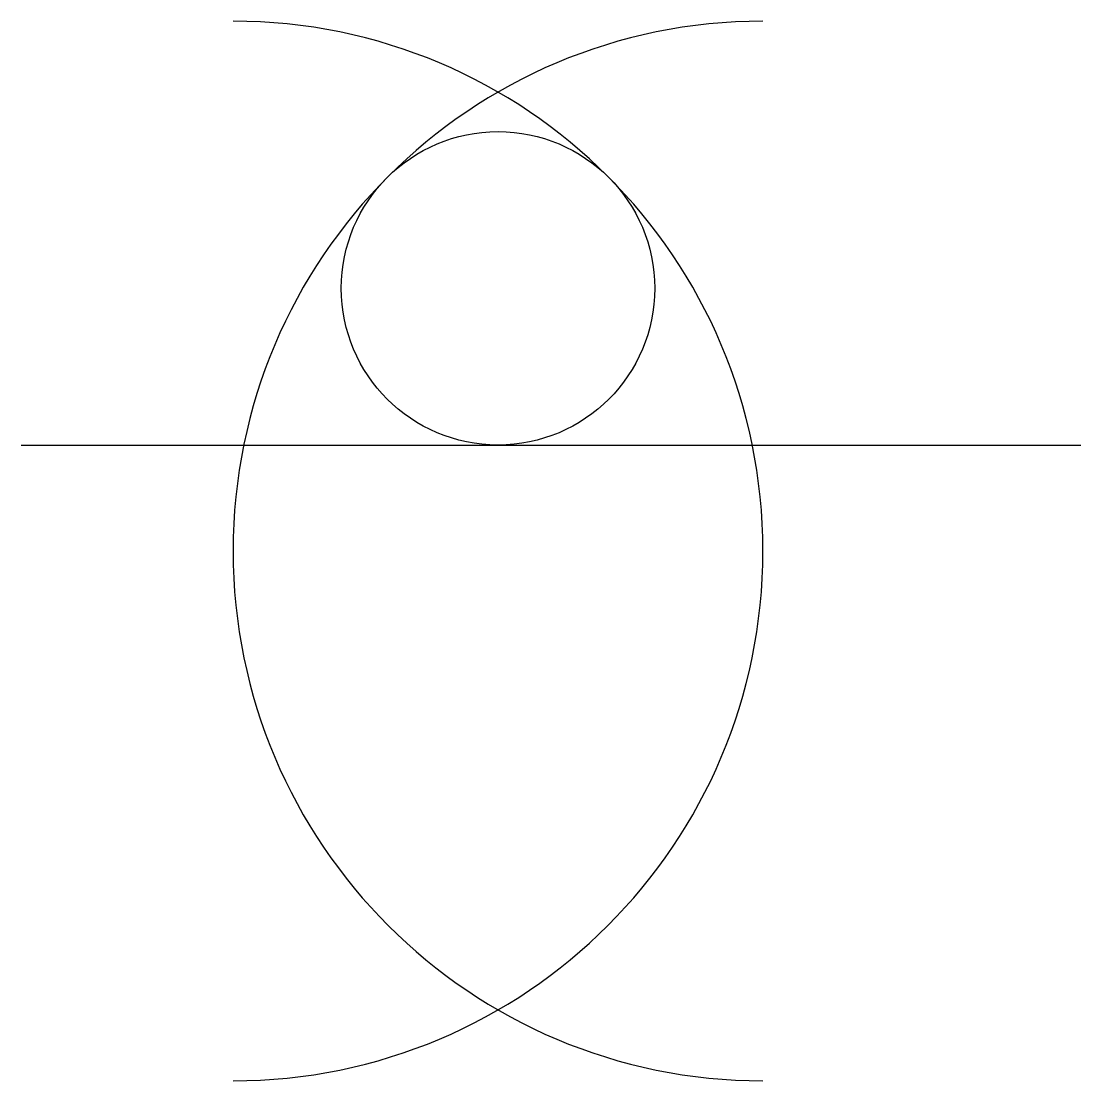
# Model space of a CAD drawing. Header units: millimetres. Extents: x 6 to 26, y 10 to 30.
import ezdxf

# ---------------------------------------------------------------- set-up
doc = ezdxf.new("R2010")
doc.units = ezdxf.units.MM
doc.layers.get('0').update_dxf_attribs({"lineweight": 25, "true_color": 0xffffff})

msp = doc.modelspace()

# ---------------------------------------------------------------- linework, layer by layer
msp.add_line((6, 22), (26, 22))
msp.add_circle((15, 24.958), 2.958)
for centre, start, end in [((20, 20), 90, 270), ((10, 20), 270, 90)]:
    msp.add_arc(centre, 10, start, end)

doc.saveas('drawing.dxf')
